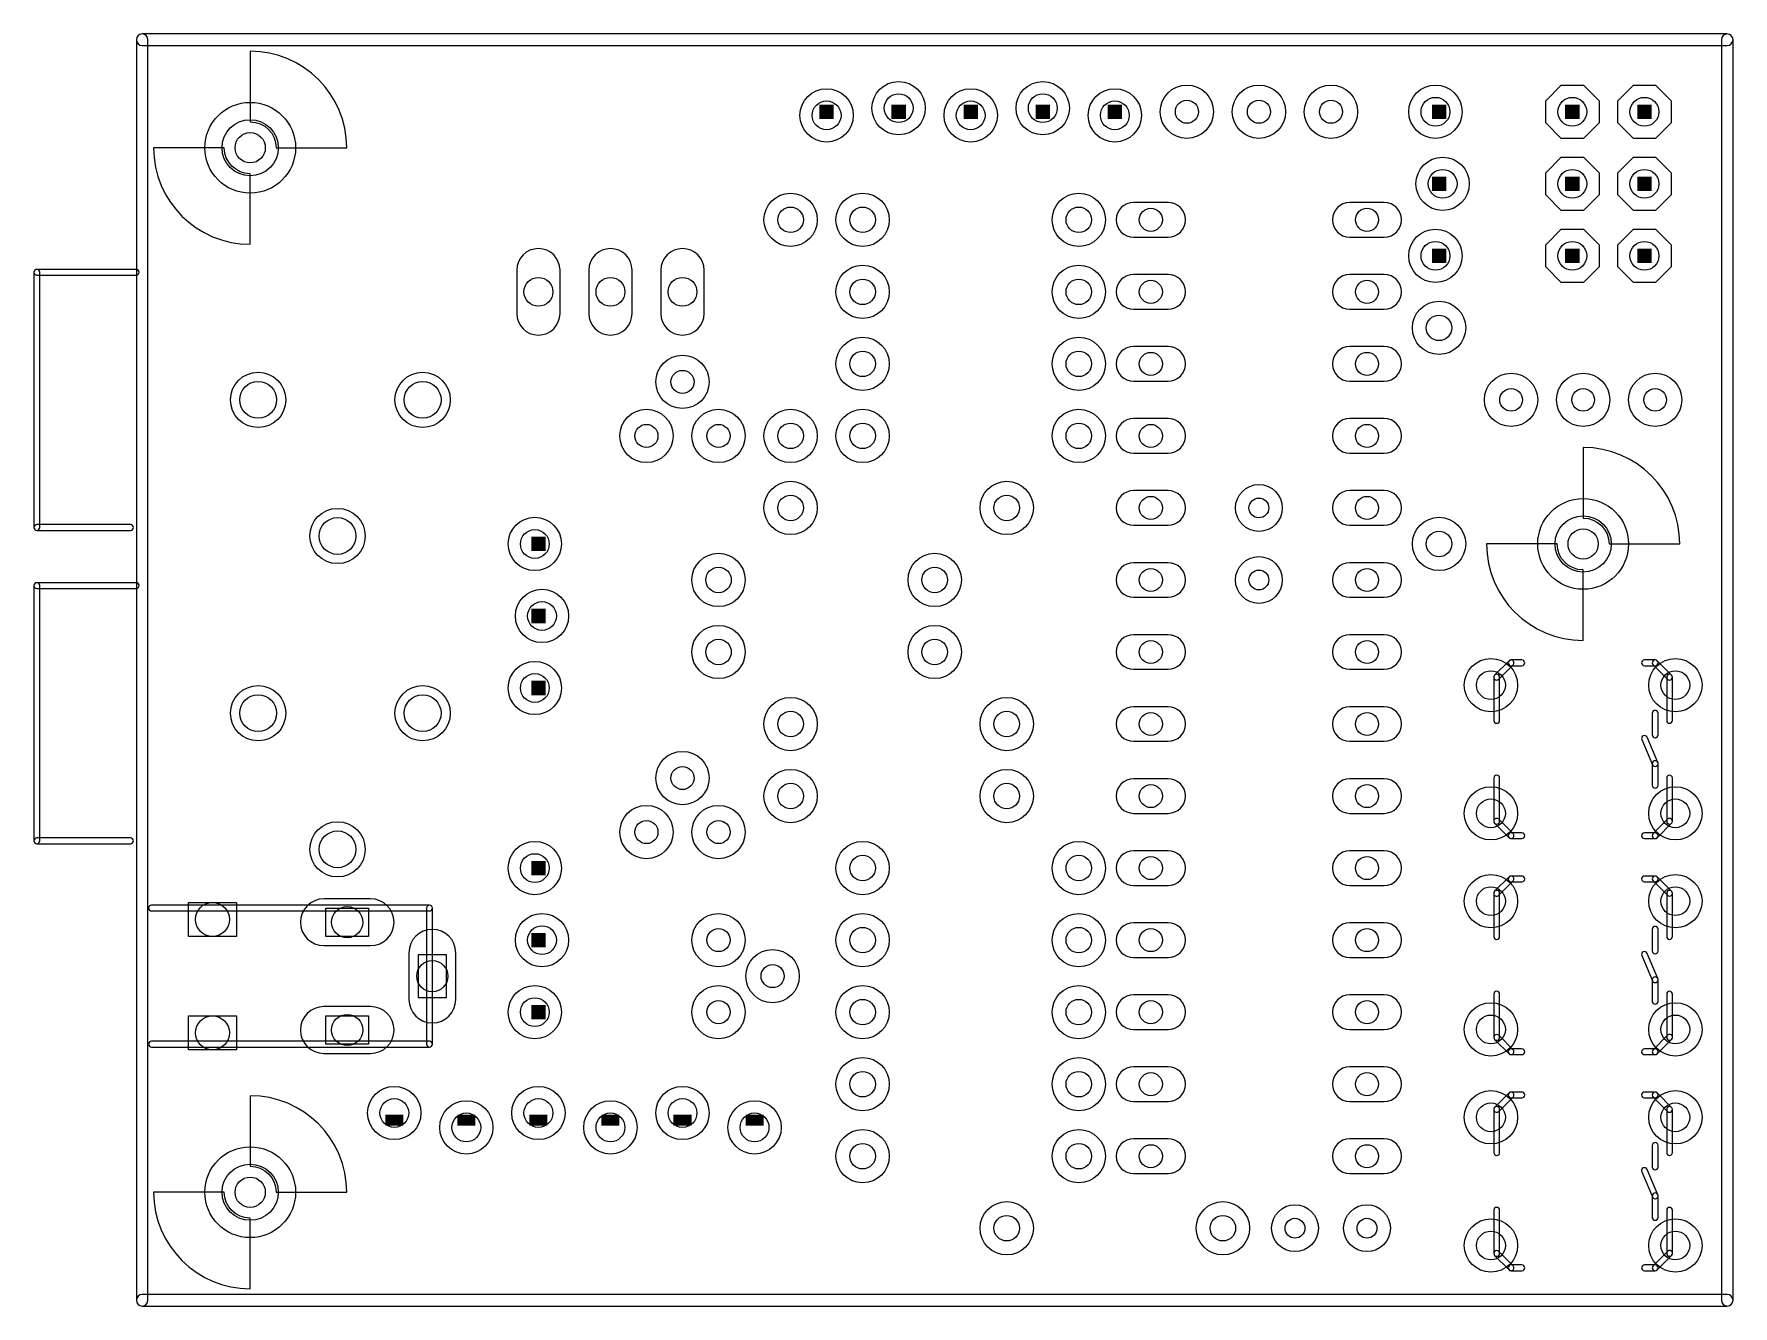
# Model space of a CAD drawing. Extents: x -3.8 to 56.1, y -0.2 to 44.7.
import ezdxf

# ---------------------------------------------------------------- set-up
doc = ezdxf.new("R2010")
doc.units = 0
for name, color, linetype in [('17', 82, 'CONTINUOUS'), ('20', 7, 'CONTINUOUS'), ('44', 253, 'CONTINUOUS'), ('46', 140, 'CONTINUOUS'), ('51', 253, 'CONTINUOUS')]:
    doc.layers.add(name, color=color, linetype=linetype)

# ---------------------------------------------------------------- blocks, each defined once
blk = doc.blocks.new('ROUNDP')
blk.add_circle((0, 0), 0.5)
blk = doc.blocks.new('RECT')
blk.add_solid([(-0.5, -0.5), (0.5, -0.5), (-0.5, 0.5), (0.5, 0.5)])
blk = doc.blocks.new('LONGP100')
blk.add_lwpolyline([(-0.5, -0.5), (0.5, -0.5, 1), (0.5, 0.5), (-0.5, 0.5, 1)], format="xyb", close=True)
blk = doc.blocks.new('OCTAGONP')
blk.add_lwpolyline([(-0.5, -0.2071), (-0.5, 0.2071), (-0.2071, 0.5), (0.2071, 0.5), (0.5, 0.2071), (0.5, -0.2071), (0.2071, -0.5), (-0.2071, -0.5)], close=True)

msp = doc.modelspace()

# ---------------------------------------------------------------- linework, layer by layer
at = {"layer": '20'}
for p, q in [((1.63, 12.83), (1.63, 14.03)), ((1.63, 14.03), (3.33, 14.03)), ((3.33, 14.03), (3.33, 12.83)), ((3.33, 12.83), (1.63, 12.83)), ((1.63, 8.83), (1.63, 10.03)), ((1.63, 10.03), (3.33, 10.03)), ((3.33, 10.03), (3.33, 8.83)), ((3.33, 8.83), (1.63, 8.83))]:
    msp.add_line(p, q, dxfattribs=at)
for points in [[(55.88, 44.6532), (0, 44.6532, 1), (0, 44.2468), (55.88, 44.2468, 1)], [(-0.2032, 44.45), (-0.2032, 0, 1), (0.2032, 0), (0.2032, 44.45, 1)], [(56.0832, 0), (56.0832, 44.45, 1), (55.6768, 44.45), (55.6768, 0, 1)], [(0, -0.2032), (55.88, -0.2032, 1), (55.88, 0.2032), (0, 0.2032, 1)]]:
    msp.add_lwpolyline(points, format="xyb", close=True, dxfattribs=at)
for centre, radius in [((3.81, 40.64), 1.6), ((50.8, 26.67), 1.6), ((2.48, 13.43), 0.6), ((2.48, 9.43), 0.6), ((3.81, 3.81), 1.6)]:
    msp.add_circle(centre, radius, dxfattribs=at)
at = {"layer": '44'}
for centre, radius in [((26.67, 42.037), 0.508), ((31.75, 42.037), 0.508), ((24.13, 41.783), 0.508), ((29.21, 41.783), 0.508), ((34.29, 41.783), 0.508), ((36.83, 41.91), 0.4064), ((39.37, 41.91), 0.4064), ((41.91, 41.91), 0.4064), ((45.593, 41.91), 0.508), ((50.419, 41.91), 0.508), ((52.959, 41.91), 0.508), ((45.847, 39.37), 0.508), ((50.419, 39.37), 0.508), ((52.959, 39.37), 0.508), ((22.86, 38.1), 0.45), ((25.4, 38.1), 0.45), ((33.02, 38.1), 0.45), ((35.56, 38.1), 0.4064), ((43.18, 38.1), 0.4064), ((45.593, 36.83), 0.508), ((50.419, 36.83), 0.508), ((52.959, 36.83), 0.508), ((13.97, 35.56), 0.508), ((16.51, 35.56), 0.508), ((19.05, 35.56), 0.508), ((25.4, 35.56), 0.45), ((33.02, 35.56), 0.45), ((35.56, 35.56), 0.4064), ((43.18, 35.56), 0.4064), ((45.72, 34.29), 0.45), ((25.4, 33.02), 0.45), ((33.02, 33.02), 0.45), ((35.56, 33.02), 0.4064), ((43.18, 33.02), 0.4064), ((4.09, 31.75), 0.65), ((9.89, 31.75), 0.65), ((19.05, 32.385), 0.4064), ((48.26, 31.75), 0.4), ((50.8, 31.75), 0.4), ((53.34, 31.75), 0.4), ((17.78, 30.48), 0.4064), ((20.32, 30.48), 0.4064), ((22.86, 30.48), 0.45), ((25.4, 30.48), 0.45), ((33.02, 30.48), 0.45), ((35.56, 30.48), 0.4064), ((43.18, 30.48), 0.4064), ((22.86, 27.94), 0.45), ((30.48, 27.94), 0.45), ((35.56, 27.94), 0.4064), ((39.37, 27.94), 0.35), ((43.18, 27.94), 0.4064), ((6.89, 26.95), 0.65), ((13.843, 26.67), 0.508), ((45.72, 26.67), 0.45), ((20.32, 25.4), 0.45), ((27.94, 25.4), 0.45), ((35.56, 25.4), 0.4064), ((43.18, 25.4), 0.4064), ((39.37, 25.4), 0.35), ((14.097, 24.13), 0.508), ((20.32, 22.86), 0.45), ((27.94, 22.86), 0.45), ((35.56, 22.86), 0.4064), ((43.18, 22.86), 0.4064), ((47.5488, 21.6916), 0.508), ((54.0512, 21.6916), 0.508), ((13.843, 21.59), 0.508), ((4.09, 20.701), 0.65), ((9.89, 20.701), 0.65), ((22.86, 20.32), 0.45), ((30.48, 20.32), 0.45), ((35.56, 20.32), 0.4064), ((43.18, 20.32), 0.4064), ((19.05, 18.415), 0.4064), ((22.86, 17.78), 0.45), ((30.48, 17.78), 0.45), ((35.56, 17.78), 0.4064), ((43.18, 17.78), 0.4064), ((47.5488, 17.1704), 0.508), ((54.0512, 17.1704), 0.508), ((17.78, 16.51), 0.4064), ((20.32, 16.51), 0.4064), ((6.89, 15.901), 0.65), ((13.843, 15.24), 0.508), ((25.4, 15.24), 0.45), ((33.02, 15.24), 0.45), ((35.56, 15.24), 0.4064), ((43.18, 15.24), 0.4064), ((47.5488, 14.0716), 0.508), ((54.0512, 14.0716), 0.508), ((7.23, 13.33), 0.55), ((14.097, 12.7), 0.508), ((20.32, 12.7), 0.4064), ((25.4, 12.7), 0.45), ((33.02, 12.7), 0.45), ((35.56, 12.7), 0.4064), ((43.18, 12.7), 0.4064), ((10.23, 11.43), 0.55), ((22.225, 11.43), 0.4064), ((13.843, 10.16), 0.508), ((20.32, 10.16), 0.4064), ((25.4, 10.16), 0.45), ((33.02, 10.16), 0.45), ((35.56, 10.16), 0.4064), ((43.18, 10.16), 0.4064), ((7.23, 9.53), 0.55), ((47.5488, 9.5504), 0.508), ((54.0512, 9.5504), 0.508), ((25.4, 7.62), 0.45), ((33.02, 7.62), 0.45), ((35.56, 7.62), 0.4064), ((43.18, 7.62), 0.4064), ((8.89, 6.604), 0.508), ((11.43, 6.096), 0.508), ((13.97, 6.604), 0.508), ((16.51, 6.096), 0.508), ((19.05, 6.604), 0.508), ((21.59, 6.096), 0.508), ((47.5488, 6.4516), 0.508), ((54.0512, 6.4516), 0.508), ((25.4, 5.08), 0.45), ((33.02, 5.08), 0.45), ((35.56, 5.08), 0.4064), ((43.18, 5.08), 0.4064), ((30.48, 2.54), 0.45), ((38.1, 2.54), 0.45), ((40.64, 2.54), 0.35), ((43.18, 2.54), 0.35), ((47.5488, 1.9304), 0.508), ((54.0512, 1.9304), 0.508)]:
    msp.add_circle(centre, radius, dxfattribs=at)
at = {"layer": '46'}
for p, q in [((6.48, 12.83), (6.48, 13.83)), ((6.48, 13.83), (7.98, 13.83)), ((7.98, 13.83), (7.98, 12.83)), ((7.98, 12.83), (6.48, 12.83)), ((10.73, 12.18), (9.73, 12.18)), ((9.73, 12.18), (9.73, 10.68)), ((10.73, 10.68), (10.73, 12.18)), ((9.73, 10.68), (10.73, 10.68)), ((6.48, 9.03), (6.48, 10.03)), ((6.48, 10.03), (7.98, 10.03)), ((7.98, 10.03), (7.98, 9.03)), ((7.98, 9.03), (6.48, 9.03))]:
    msp.add_line(p, q, dxfattribs=at)
at = {"layer": '51'}
for points in [[(4.7244, 40.64), (7.2136, 40.64, 0.4142), (3.81, 44.0436), (3.81, 41.5544, -0.4142)], [(2.8956, 40.64), (0.4064, 40.64, 0.4142), (3.81, 37.2364), (3.81, 39.7256, -0.4142)], [(-0.21, 36.3516), (-3.71, 36.3516, 1), (-3.71, 36.1484), (-0.21, 36.1484, 1)], [(-3.6084, 27.25), (-3.6084, 36.25, 1), (-3.8116, 36.25), (-3.8116, 27.25, 1)], [(51.7144, 26.67), (54.2036, 26.67, 0.4142), (50.8, 30.0736), (50.8, 27.5844, -0.4142)], [(-3.71, 27.1484), (-0.41, 27.1484, 1), (-0.41, 27.3516), (-3.71, 27.3516, 1)], [(49.8856, 26.67), (47.3964, 26.67, 0.4142), (50.8, 23.2664), (50.8, 25.7556, -0.4142)], [(-0.21, 25.3026), (-3.71, 25.3026, 1), (-3.71, 25.0994), (-0.21, 25.0994, 1)], [(-3.6084, 16.201), (-3.6084, 25.201, 1), (-3.8116, 25.201), (-3.8116, 16.201, 1)], [(48.1882, 22.5508), (47.6802, 22.0428, 1), (47.8238, 21.8992), (48.3318, 22.4072, 1)], [(48.26, 22.3774), (48.641, 22.3774, 1), (48.641, 22.5806), (48.26, 22.5806, 1)], [(53.34, 22.5806), (52.959, 22.5806, 1), (52.959, 22.3774), (53.34, 22.3774, 1)], [(53.2682, 22.4072), (53.7762, 21.8992, 1), (53.9198, 22.0428), (53.4118, 22.5508, 1)], [(47.6504, 21.971), (47.6504, 20.447, 1), (47.8536, 20.447), (47.8536, 21.971, 1)], [(53.7464, 21.971), (53.7464, 20.447, 1), (53.9496, 20.447), (53.9496, 21.971, 1)], [(53.4416, 19.939), (53.4416, 20.701, 1), (53.2384, 20.701), (53.2384, 19.939, 1)], [(53.4334, 18.963), (53.0524, 19.852, 1), (52.8656, 19.772), (53.2466, 18.883, 1)], [(53.4416, 18.161), (53.4416, 18.923, 1), (53.2384, 18.923), (53.2384, 18.161, 1)], [(47.6504, 18.415), (47.6504, 16.891, 1), (47.8536, 16.891), (47.8536, 18.415, 1)], [(53.9496, 16.891), (53.9496, 18.415, 1), (53.7464, 18.415), (53.7464, 16.891, 1)], [(47.6802, 16.8192), (48.1882, 16.3112, 1), (48.3318, 16.4548), (47.8238, 16.9628, 1)], [(53.4118, 16.3112), (53.9198, 16.8192, 1), (53.7762, 16.9628), (53.2682, 16.4548, 1)], [(-3.71, 16.0994), (-0.41, 16.0994, 1), (-0.41, 16.3026), (-3.71, 16.3026, 1)], [(48.26, 16.2814), (48.641, 16.2814, 1), (48.641, 16.4846), (48.26, 16.4846, 1)], [(53.34, 16.4846), (52.959, 16.4846, 1), (52.959, 16.2814), (53.34, 16.2814, 1)], [(47.6504, 14.351), (47.6504, 12.827, 1), (47.8536, 12.827), (47.8536, 14.351, 1)], [(48.1882, 14.9308), (47.6802, 14.4228, 1), (47.8238, 14.2792), (48.3318, 14.7872, 1)], [(48.26, 14.7574), (48.641, 14.7574, 1), (48.641, 14.9606), (48.26, 14.9606, 1)], [(53.34, 14.9606), (52.959, 14.9606, 1), (52.959, 14.7574), (53.34, 14.7574, 1)], [(53.2682, 14.7872), (53.7762, 14.2792, 1), (53.9198, 14.4228), (53.4118, 14.9308, 1)], [(53.7464, 14.351), (53.7464, 12.827, 1), (53.9496, 12.827), (53.9496, 14.351, 1)], [(0.33, 13.7284), (10.13, 13.7284, 1), (10.13, 13.9316), (0.33, 13.9316, 1)], [(10.0284, 13.83), (10.0284, 9.03, 1), (10.2316, 9.03), (10.2316, 13.83, 1)], [(53.4416, 12.319), (53.4416, 13.081, 1), (53.2384, 13.081), (53.2384, 12.319, 1)], [(53.4334, 11.343), (53.0524, 12.232, 1), (52.8656, 12.152), (53.2466, 11.263, 1)], [(53.4416, 10.541), (53.4416, 11.303, 1), (53.2384, 11.303), (53.2384, 10.541, 1)], [(47.6504, 10.795), (47.6504, 9.271, 1), (47.8536, 9.271), (47.8536, 10.795, 1)], [(53.9496, 9.271), (53.9496, 10.795, 1), (53.7464, 10.795), (53.7464, 9.271, 1)], [(10.13, 9.1316), (0.33, 9.1316, 1), (0.33, 8.9284), (10.13, 8.9284, 1)], [(47.6802, 9.1992), (48.1882, 8.6912, 1), (48.3318, 8.8348), (47.8238, 9.3428, 1)], [(53.4118, 8.6912), (53.9198, 9.1992, 1), (53.7762, 9.3428), (53.2682, 8.8348, 1)], [(48.26, 8.6614), (48.641, 8.6614, 1), (48.641, 8.8646), (48.26, 8.8646, 1)], [(53.34, 8.8646), (52.959, 8.8646, 1), (52.959, 8.6614), (53.34, 8.6614, 1)], [(4.7244, 3.81), (7.2136, 3.81, 0.4142), (3.81, 7.2136), (3.81, 4.7244, -0.4142)], [(48.1882, 7.3108), (47.6802, 6.8028, 1), (47.8238, 6.6592), (48.3318, 7.1672, 1)], [(48.26, 7.1374), (48.641, 7.1374, 1), (48.641, 7.3406), (48.26, 7.3406, 1)], [(53.34, 7.3406), (52.959, 7.3406, 1), (52.959, 7.1374), (53.34, 7.1374, 1)], [(53.2682, 7.1672), (53.7762, 6.6592, 1), (53.9198, 6.8028), (53.4118, 7.3108, 1)], [(47.6504, 6.731), (47.6504, 5.207, 1), (47.8536, 5.207), (47.8536, 6.731, 1)], [(53.7464, 6.731), (53.7464, 5.207, 1), (53.9496, 5.207), (53.9496, 6.731, 1)], [(53.4416, 4.699), (53.4416, 5.461, 1), (53.2384, 5.461), (53.2384, 4.699, 1)], [(53.4334, 3.723), (53.0524, 4.612, 1), (52.8656, 4.532), (53.2466, 3.643, 1)], [(2.8956, 3.81), (0.4064, 3.81, 0.4142), (3.81, 0.4064), (3.81, 2.8956, -0.4142)], [(53.4416, 2.921), (53.4416, 3.683, 1), (53.2384, 3.683), (53.2384, 2.921, 1)], [(47.6504, 3.175), (47.6504, 1.651, 1), (47.8536, 1.651), (47.8536, 3.175, 1)], [(53.9496, 1.651), (53.9496, 3.175, 1), (53.7464, 3.175), (53.7464, 1.651, 1)], [(47.6802, 1.5792), (48.1882, 1.0712, 1), (48.3318, 1.2148), (47.8238, 1.7228, 1)], [(48.26, 1.0414), (48.641, 1.0414, 1), (48.641, 1.2446), (48.26, 1.2446, 1)], [(53.34, 1.2446), (52.959, 1.2446, 1), (52.959, 1.0414), (53.34, 1.0414, 1)], [(53.4118, 1.0712), (53.9198, 1.5792, 1), (53.7762, 1.7228), (53.2682, 1.2148, 1)]]:
    msp.add_lwpolyline(points, format="xyb", close=True, dxfattribs=at)
for centre, radius in [((3.81, 40.64), 0.9906), ((3.81, 40.64), 0.5334), ((50.8, 26.67), 0.9906), ((50.8, 26.67), 0.5334), ((3.81, 3.81), 0.9906), ((3.81, 3.81), 0.5334)]:
    msp.add_circle(centre, radius, dxfattribs=at)

# ---------------------------------------------------------------- block references
at = {"layer": '17'}
for name, p, xscale, yscale, rotation in [('ROUNDP', (24.13, 41.783), 1.8796, 1.8796, 270), ('ROUNDP', (24.13, 41.783), 1.8796, 1.8796, 270), ('ROUNDP', (26.67, 42.037), 1.8796, 1.8796, 270), ('ROUNDP', (26.67, 42.037), 1.8796, 1.8796, 270), ('ROUNDP', (29.21, 41.783), 1.8796, 1.8796, 270), ('ROUNDP', (29.21, 41.783), 1.8796, 1.8796, 270), ('ROUNDP', (31.75, 42.037), 1.8796, 1.8796, 270), ('ROUNDP', (31.75, 42.037), 1.8796, 1.8796, 270), ('ROUNDP', (34.29, 41.783), 1.8796, 1.8796, 270), ('ROUNDP', (34.29, 41.783), 1.8796, 1.8796, 270), ('ROUNDP', (36.83, 41.91), 1.8796, 1.8796, 180), ('ROUNDP', (36.83, 41.91), 1.8796, 1.8796, 180), ('ROUNDP', (39.37, 41.91), 1.8796, 1.8796, 180), ('ROUNDP', (39.37, 41.91), 1.8796, 1.8796, 180), ('ROUNDP', (41.91, 41.91), 1.8796, 1.8796, 180), ('ROUNDP', (41.91, 41.91), 1.8796, 1.8796, 180), ('ROUNDP', (45.593, 41.91), 1.8796, 1.8796, 180), ('ROUNDP', (45.593, 41.91), 1.8796, 1.8796, 180), ('OCTAGONP', (50.419, 41.91), 1.8796, 1.8796, 90), ('OCTAGONP', (50.419, 41.91), 1.8796, 1.8796, 90), ('OCTAGONP', (52.959, 41.91), 1.8796, 1.8796, 90), ('OCTAGONP', (52.959, 41.91), 1.8796, 1.8796, 90), ('ROUNDP', (45.847, 39.37), 1.8796, 1.8796, 180), ('ROUNDP', (45.847, 39.37), 1.8796, 1.8796, 180), ('OCTAGONP', (50.419, 39.37), 1.8796, 1.8796, 90), ('OCTAGONP', (50.419, 39.37), 1.8796, 1.8796, 90), ('OCTAGONP', (52.959, 39.37), 1.8796, 1.8796, 90), ('OCTAGONP', (52.959, 39.37), 1.8796, 1.8796, 90), ('ROUNDP', (22.86, 38.1), 1.8796, 1.8796, 270), ('ROUNDP', (22.86, 38.1), 1.8796, 1.8796, 270), ('ROUNDP', (25.4, 38.1), 1.8796, 1.8796, 180), ('ROUNDP', (25.4, 38.1), 1.8796, 1.8796, 180), ('ROUNDP', (33.02, 38.1), 1.8796, 1.8796, 180), ('ROUNDP', (33.02, 38.1), 1.8796, 1.8796, 180), ('LONGP100', (35.56, 38.1), 1.2192, 1.2192, 180), ('LONGP100', (35.56, 38.1), 1.2192, 1.2192, 180), ('LONGP100', (43.18, 38.1), 1.2192, 1.2192, 180), ('LONGP100', (43.18, 38.1), 1.2192, 1.2192, 180), ('ROUNDP', (45.593, 36.83), 1.8796, 1.8796, 180), ('ROUNDP', (45.593, 36.83), 1.8796, 1.8796, 180), ('OCTAGONP', (50.419, 36.83), 1.8796, 1.8796, 90), ('OCTAGONP', (50.419, 36.83), 1.8796, 1.8796, 90), ('OCTAGONP', (52.959, 36.83), 1.8796, 1.8796, 90), ('OCTAGONP', (52.959, 36.83), 1.8796, 1.8796, 90), ('LONGP100', (13.97, 35.56), 1.524, 1.524, 90), ('LONGP100', (13.97, 35.56), 1.524, 1.524, 90), ('LONGP100', (16.51, 35.56), 1.524, 1.524, 90), ('LONGP100', (16.51, 35.56), 1.524, 1.524, 90), ('LONGP100', (19.05, 35.56), 1.524, 1.524, 90), ('LONGP100', (19.05, 35.56), 1.524, 1.524, 90), ('LONGP100', (35.56, 35.56), 1.2192, 1.2192, 180), ('LONGP100', (35.56, 35.56), 1.2192, 1.2192, 180), ('LONGP100', (43.18, 35.56), 1.2192, 1.2192, 180), ('LONGP100', (43.18, 35.56), 1.2192, 1.2192, 180), ('ROUNDP', (45.72, 34.29), 1.8796, 1.8796, 90), ('ROUNDP', (45.72, 34.29), 1.8796, 1.8796, 90), ('ROUNDP', (25.4, 33.02), 1.8796, 1.8796, 180), ('ROUNDP', (25.4, 33.02), 1.8796, 1.8796, 180), ('ROUNDP', (33.02, 33.02), 1.8796, 1.8796, 180), ('ROUNDP', (33.02, 33.02), 1.8796, 1.8796, 180), ('LONGP100', (35.56, 33.02), 1.2192, 1.2192, 180), ('LONGP100', (35.56, 33.02), 1.2192, 1.2192, 180), ('LONGP100', (43.18, 33.02), 1.2192, 1.2192, 180), ('LONGP100', (43.18, 33.02), 1.2192, 1.2192, 180), ('ROUNDP', (4.09, 31.75), 1.95, 1.95, 270), ('ROUNDP', (4.09, 31.75), 1.95, 1.95, 270), ('ROUNDP', (9.89, 31.75), 1.95, 1.95, 270), ('ROUNDP', (9.89, 31.75), 1.95, 1.95, 270), ('ROUNDP', (22.86, 30.48), 1.8796, 1.8796, 270), ('ROUNDP', (22.86, 30.48), 1.8796, 1.8796, 270), ('LONGP100', (35.56, 30.48), 1.2192, 1.2192, 180), ('LONGP100', (35.56, 30.48), 1.2192, 1.2192, 180), ('LONGP100', (43.18, 30.48), 1.2192, 1.2192, 180), ('LONGP100', (43.18, 30.48), 1.2192, 1.2192, 180), ('ROUNDP', (22.86, 27.94), 1.8796, 1.8796, 180), ('ROUNDP', (22.86, 27.94), 1.8796, 1.8796, 180), ('ROUNDP', (30.48, 27.94), 1.8796, 1.8796, 180), ('ROUNDP', (30.48, 27.94), 1.8796, 1.8796, 180), ('ROUNDP', (39.37, 27.94), 1.651, 1.651, 270), ('ROUNDP', (39.37, 27.94), 1.651, 1.651, 270), ('LONGP100', (35.56, 27.94), 1.2192, 1.2192, 180), ('LONGP100', (35.56, 27.94), 1.2192, 1.2192, 180), ('LONGP100', (43.18, 27.94), 1.2192, 1.2192, 180), ('LONGP100', (43.18, 27.94), 1.2192, 1.2192, 180), ('ROUNDP', (13.843, 26.67), 1.8796, 1.8796, 180), ('ROUNDP', (13.843, 26.67), 1.8796, 1.8796, 180), ('ROUNDP', (45.72, 26.67), 1.8796, 1.8796, 90), ('ROUNDP', (45.72, 26.67), 1.8796, 1.8796, 90), ('ROUNDP', (20.32, 25.4), 1.8796, 1.8796, 180), ('ROUNDP', (20.32, 25.4), 1.8796, 1.8796, 180), ('ROUNDP', (27.94, 25.4), 1.8796, 1.8796, 180), ('ROUNDP', (27.94, 25.4), 1.8796, 1.8796, 180), ('LONGP100', (35.56, 25.4), 1.2192, 1.2192, 180), ('LONGP100', (35.56, 25.4), 1.2192, 1.2192, 180), ('ROUNDP', (39.37, 25.4), 1.651, 1.651, 270), ('ROUNDP', (39.37, 25.4), 1.651, 1.651, 270), ('LONGP100', (43.18, 25.4), 1.2192, 1.2192, 180), ('LONGP100', (43.18, 25.4), 1.2192, 1.2192, 180), ('ROUNDP', (14.097, 24.13), 1.8796, 1.8796, 180), ('ROUNDP', (14.097, 24.13), 1.8796, 1.8796, 180), ('LONGP100', (35.56, 22.86), 1.2192, 1.2192, 180), ('LONGP100', (35.56, 22.86), 1.2192, 1.2192, 180), ('LONGP100', (43.18, 22.86), 1.2192, 1.2192, 180), ('LONGP100', (43.18, 22.86), 1.2192, 1.2192, 180), ('ROUNDP', (13.843, 21.59), 1.8796, 1.8796, 180), ('ROUNDP', (13.843, 21.59), 1.8796, 1.8796, 180), ('ROUNDP', (47.5488, 21.6916), 1.8796, 1.8796, 180), ('ROUNDP', (47.5488, 21.6916), 1.8796, 1.8796, 180), ('ROUNDP', (54.0512, 21.6916), 1.8796, 1.8796, 180), ('ROUNDP', (54.0512, 21.6916), 1.8796, 1.8796, 180), ('ROUNDP', (4.09, 20.701), 1.95, 1.95, 270), ('ROUNDP', (4.09, 20.701), 1.95, 1.95, 270), ('ROUNDP', (9.89, 20.701), 1.95, 1.95, 270), ('ROUNDP', (9.89, 20.701), 1.95, 1.95, 270), ('LONGP100', (35.56, 20.32), 1.2192, 1.2192, 180), ('LONGP100', (35.56, 20.32), 1.2192, 1.2192, 180), ('LONGP100', (43.18, 20.32), 1.2192, 1.2192, 180), ('LONGP100', (43.18, 20.32), 1.2192, 1.2192, 180), ('LONGP100', (35.56, 17.78), 1.2192, 1.2192, 180), ('LONGP100', (35.56, 17.78), 1.2192, 1.2192, 180), ('LONGP100', (43.18, 17.78), 1.2192, 1.2192, 180), ('LONGP100', (43.18, 17.78), 1.2192, 1.2192, 180), ('ROUNDP', (47.5488, 17.1704), 1.8796, 1.8796, 180), ('ROUNDP', (47.5488, 17.1704), 1.8796, 1.8796, 180), ('ROUNDP', (54.0512, 17.1704), 1.8796, 1.8796, 180), ('ROUNDP', (54.0512, 17.1704), 1.8796, 1.8796, 180), ('ROUNDP', (13.843, 15.24), 1.8796, 1.8796, 180), ('ROUNDP', (13.843, 15.24), 1.8796, 1.8796, 180), ('ROUNDP', (25.4, 15.24), 1.8796, 1.8796, 180), ('ROUNDP', (25.4, 15.24), 1.8796, 1.8796, 180), ('ROUNDP', (33.02, 15.24), 1.8796, 1.8796, 180), ('ROUNDP', (33.02, 15.24), 1.8796, 1.8796, 180), ('LONGP100', (35.56, 15.24), 1.2192, 1.2192, 180), ('LONGP100', (35.56, 15.24), 1.2192, 1.2192, 180), ('LONGP100', (43.18, 15.24), 1.2192, 1.2192, 180), ('LONGP100', (43.18, 15.24), 1.2192, 1.2192, 180), ('ROUNDP', (47.5488, 14.0716), 1.8796, 1.8796, 180), ('ROUNDP', (47.5488, 14.0716), 1.8796, 1.8796, 180), ('ROUNDP', (54.0512, 14.0716), 1.8796, 1.8796, 180), ('ROUNDP', (54.0512, 14.0716), 1.8796, 1.8796, 180), ('LONGP100', (7.23, 13.33), 1.65, 1.65, 180), ('LONGP100', (7.23, 13.33), 1.65, 1.65, 180), ('ROUNDP', (14.097, 12.7), 1.8796, 1.8796, 180), ('ROUNDP', (14.097, 12.7), 1.8796, 1.8796, 180), ('ROUNDP', (20.32, 12.7), 1.8796, 1.8796, 270), ('ROUNDP', (20.32, 12.7), 1.8796, 1.8796, 270), ('ROUNDP', (25.4, 12.7), 1.8796, 1.8796, 180), ('ROUNDP', (25.4, 12.7), 1.8796, 1.8796, 180), ('ROUNDP', (33.02, 12.7), 1.8796, 1.8796, 180), ('ROUNDP', (33.02, 12.7), 1.8796, 1.8796, 180), ('LONGP100', (35.56, 12.7), 1.2192, 1.2192, 180), ('LONGP100', (35.56, 12.7), 1.2192, 1.2192, 180), ('LONGP100', (43.18, 12.7), 1.2192, 1.2192, 180), ('LONGP100', (43.18, 12.7), 1.2192, 1.2192, 180), ('LONGP100', (10.23, 11.43), 1.65, 1.65, 90), ('LONGP100', (10.23, 11.43), 1.65, 1.65, 90), ('ROUNDP', (22.225, 11.43), 1.8796, 1.8796, 270), ('ROUNDP', (22.225, 11.43), 1.8796, 1.8796, 270), ('ROUNDP', (13.843, 10.16), 1.8796, 1.8796, 180), ('ROUNDP', (13.843, 10.16), 1.8796, 1.8796, 180), ('ROUNDP', (20.32, 10.16), 1.8796, 1.8796, 270), ('ROUNDP', (20.32, 10.16), 1.8796, 1.8796, 270), ('ROUNDP', (25.4, 10.16), 1.8796, 1.8796, 180), ('ROUNDP', (25.4, 10.16), 1.8796, 1.8796, 180), ('ROUNDP', (33.02, 10.16), 1.8796, 1.8796, 180), ('ROUNDP', (33.02, 10.16), 1.8796, 1.8796, 180), ('LONGP100', (7.23, 9.53), 1.65, 1.65, 180), ('LONGP100', (7.23, 9.53), 1.65, 1.65, 180), ('LONGP100', (35.56, 10.16), 1.2192, 1.2192, 180), ('LONGP100', (35.56, 10.16), 1.2192, 1.2192, 180), ('LONGP100', (43.18, 10.16), 1.2192, 1.2192, 180), ('LONGP100', (43.18, 10.16), 1.2192, 1.2192, 180), ('ROUNDP', (47.5488, 9.5504), 1.8796, 1.8796, 180), ('ROUNDP', (47.5488, 9.5504), 1.8796, 1.8796, 180), ('ROUNDP', (54.0512, 9.5504), 1.8796, 1.8796, 180), ('ROUNDP', (54.0512, 9.5504), 1.8796, 1.8796, 180), ('LONGP100', (35.56, 7.62), 1.2192, 1.2192, 180), ('LONGP100', (35.56, 7.62), 1.2192, 1.2192, 180), ('LONGP100', (43.18, 7.62), 1.2192, 1.2192, 180), ('LONGP100', (43.18, 7.62), 1.2192, 1.2192, 180), ('ROUNDP', (8.89, 6.604), 1.8796, 1.8796, 90), ('ROUNDP', (8.89, 6.604), 1.8796, 1.8796, 90), ('ROUNDP', (13.97, 6.604), 1.8796, 1.8796, 90), ('ROUNDP', (13.97, 6.604), 1.8796, 1.8796, 90), ('ROUNDP', (19.05, 6.604), 1.8796, 1.8796, 90), ('ROUNDP', (19.05, 6.604), 1.8796, 1.8796, 90), ('ROUNDP', (47.5488, 6.4516), 1.8796, 1.8796, 180), ('ROUNDP', (47.5488, 6.4516), 1.8796, 1.8796, 180), ('ROUNDP', (54.0512, 6.4516), 1.8796, 1.8796, 180), ('ROUNDP', (54.0512, 6.4516), 1.8796, 1.8796, 180), ('ROUNDP', (11.43, 6.096), 1.8796, 1.8796, 90), ('ROUNDP', (11.43, 6.096), 1.8796, 1.8796, 90), ('ROUNDP', (16.51, 6.096), 1.8796, 1.8796, 90), ('ROUNDP', (16.51, 6.096), 1.8796, 1.8796, 90), ('ROUNDP', (21.59, 6.096), 1.8796, 1.8796, 90), ('ROUNDP', (21.59, 6.096), 1.8796, 1.8796, 90), ('ROUNDP', (25.4, 5.08), 1.8796, 1.8796, 180), ('ROUNDP', (25.4, 5.08), 1.8796, 1.8796, 180), ('ROUNDP', (33.02, 5.08), 1.8796, 1.8796, 180), ('ROUNDP', (33.02, 5.08), 1.8796, 1.8796, 180), ('LONGP100', (35.56, 5.08), 1.2192, 1.2192, 180), ('LONGP100', (35.56, 5.08), 1.2192, 1.2192, 180), ('LONGP100', (43.18, 5.08), 1.2192, 1.2192, 180), ('LONGP100', (43.18, 5.08), 1.2192, 1.2192, 180), ('ROUNDP', (30.48, 2.54), 1.8796, 1.8796, 180), ('ROUNDP', (30.48, 2.54), 1.8796, 1.8796, 180), ('ROUNDP', (38.1, 2.54), 1.8796, 1.8796, 180), ('ROUNDP', (38.1, 2.54), 1.8796, 1.8796, 180), ('ROUNDP', (40.64, 2.54), 1.651, 1.651, 180), ('ROUNDP', (40.64, 2.54), 1.651, 1.651, 180), ('ROUNDP', (43.18, 2.54), 1.651, 1.651, 180), ('ROUNDP', (43.18, 2.54), 1.651, 1.651, 180), ('ROUNDP', (47.5488, 1.9304), 1.8796, 1.8796, 180), ('ROUNDP', (47.5488, 1.9304), 1.8796, 1.8796, 180), ('ROUNDP', (54.0512, 1.9304), 1.8796, 1.8796, 180), ('ROUNDP', (54.0512, 1.9304), 1.8796, 1.8796, 180)]:
    msp.add_blockref(name, p, dxfattribs=dict(at, xscale=xscale, yscale=yscale, rotation=rotation))
for p, xscale, yscale in [((25.4, 35.56), 1.8796, 1.8796), ((25.4, 35.56), 1.8796, 1.8796), ((33.02, 35.56), 1.8796, 1.8796), ((33.02, 35.56), 1.8796, 1.8796), ((19.05, 32.385), 1.8796, 1.8796), ((19.05, 32.385), 1.8796, 1.8796), ((48.26, 31.75), 1.8796, 1.8796), ((48.26, 31.75), 1.8796, 1.8796), ((50.8, 31.75), 1.8796, 1.8796), ((50.8, 31.75), 1.8796, 1.8796), ((53.34, 31.75), 1.8796, 1.8796), ((53.34, 31.75), 1.8796, 1.8796), ((17.78, 30.48), 1.8796, 1.8796), ((17.78, 30.48), 1.8796, 1.8796), ((20.32, 30.48), 1.8796, 1.8796), ((20.32, 30.48), 1.8796, 1.8796), ((25.4, 30.48), 1.8796, 1.8796), ((25.4, 30.48), 1.8796, 1.8796), ((33.02, 30.48), 1.8796, 1.8796), ((33.02, 30.48), 1.8796, 1.8796), ((6.89, 26.95), 1.95, 1.95), ((6.89, 26.95), 1.95, 1.95), ((20.32, 22.86), 1.8796, 1.8796), ((20.32, 22.86), 1.8796, 1.8796), ((27.94, 22.86), 1.8796, 1.8796), ((27.94, 22.86), 1.8796, 1.8796), ((22.86, 20.32), 1.8796, 1.8796), ((22.86, 20.32), 1.8796, 1.8796), ((30.48, 20.32), 1.8796, 1.8796), ((30.48, 20.32), 1.8796, 1.8796), ((19.05, 18.415), 1.8796, 1.8796), ((19.05, 18.415), 1.8796, 1.8796), ((22.86, 17.78), 1.8796, 1.8796), ((22.86, 17.78), 1.8796, 1.8796), ((30.48, 17.78), 1.8796, 1.8796), ((30.48, 17.78), 1.8796, 1.8796), ((17.78, 16.51), 1.8796, 1.8796), ((17.78, 16.51), 1.8796, 1.8796), ((20.32, 16.51), 1.8796, 1.8796), ((20.32, 16.51), 1.8796, 1.8796), ((6.89, 15.901), 1.95, 1.95), ((6.89, 15.901), 1.95, 1.95), ((25.4, 7.62), 1.8796, 1.8796), ((25.4, 7.62), 1.8796, 1.8796), ((33.02, 7.62), 1.8796, 1.8796), ((33.02, 7.62), 1.8796, 1.8796)]:
    msp.add_blockref('ROUNDP', p, dxfattribs=dict(at, xscale=xscale, yscale=yscale))
at = {"layer": '51', "xscale": 0.508, "yscale": 0.508}
for p, rotation in [((24.13, 41.91), 180), ((26.67, 41.91), 180), ((29.21, 41.91), 180), ((31.75, 41.91), 180), ((34.29, 41.91), 180), ((45.72, 41.91), 90), ((50.419, 41.91), 90), ((52.959, 41.91), 90), ((45.72, 39.37), 90), ((50.419, 39.37), 90), ((52.959, 39.37), 90), ((45.72, 36.83), 90), ((50.419, 36.83), 90), ((52.959, 36.83), 90), ((13.97, 26.67), 90), ((13.97, 24.13), 90), ((13.97, 21.59), 90), ((13.97, 15.24), 90), ((13.97, 12.7), 90), ((13.97, 10.16), 90)]:
    msp.add_blockref('RECT', p, dxfattribs=dict(at, rotation=rotation))
at = {"layer": '51', "xscale": 0.635, "yscale": 0.381}
for p in [(8.89, 6.35), (11.43, 6.35), (13.97, 6.35), (16.51, 6.35), (19.05, 6.35), (21.59, 6.35)]:
    msp.add_blockref('RECT', p, dxfattribs=at)

doc.saveas('drawing.dxf')
